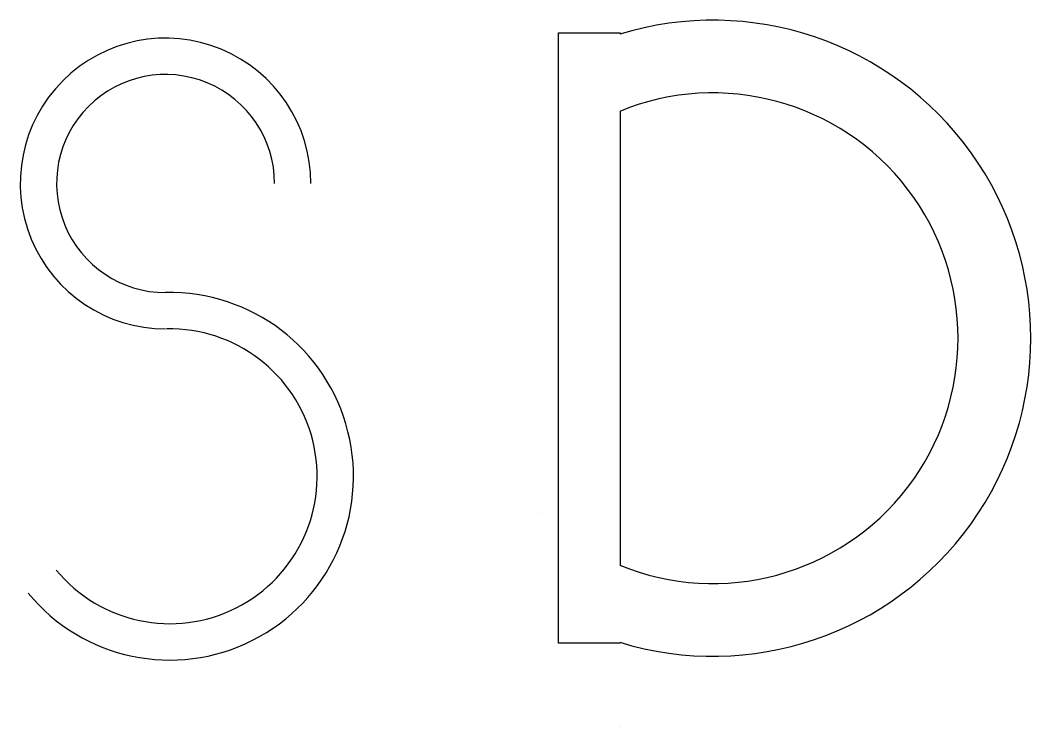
# Model space of a CAD drawing. Header units: inches. Extents: x -17.6 to 41.2, y -1.7 to 17.8.
# Drawn here: x 13.39 to 41.21, y -1.68 to 17.76 of the extents above; entities outside this region: 2.
import ezdxf

# ---------------------------------------------------------------- set-up
doc = ezdxf.new("R2010")
doc.units = ezdxf.units.IN
doc.header["$MEASUREMENT"] = 0

msp = doc.modelspace()

# ---------------------------------------------------------------- linework, layer by layer
for p, q in [((-17.571, 12.538), (-17.571, 12.538)), ((-17.571, 12.538), (-17.571, 12.538)), ((29.893, -1.68), (29.893, -1.68))]:
    msp.add_line(p, q)
for points in [[(21.394, 13.263, 2.414214), (17.394, 9.263, 2.414214)], [(20.394, 13.263, 2.414214), (17.394, 10.263)], [(13.611, 1.997, 1.598156), (17.394, 10.263)], [(14.383, 2.632, 1.598156), (17.417, 9.263, 1.598156)]]:
    msp.add_lwpolyline(points, format="xyb")
for points in [[(29.908, 0.64), (29.908, 0.617), (28.206, 0.617), (28.206, 17.412), (29.908, 17.412), (29.908, 17.376)], [(29.908, 15.255), (29.908, 2.76)]]:
    msp.add_lwpolyline(points)
msp.add_lwpolyline([(27.743, 4.18), (27.743, 4.18), (27.743, 4.18), (27.743, 4.18)], close=True)
for radius, start, end in [(8.748, 252.9453, 107.0547), (6.748, 247.6534, 112.3466)]:
    msp.add_arc((32.458, 9.008), radius, start, end)

doc.saveas('drawing.dxf')
